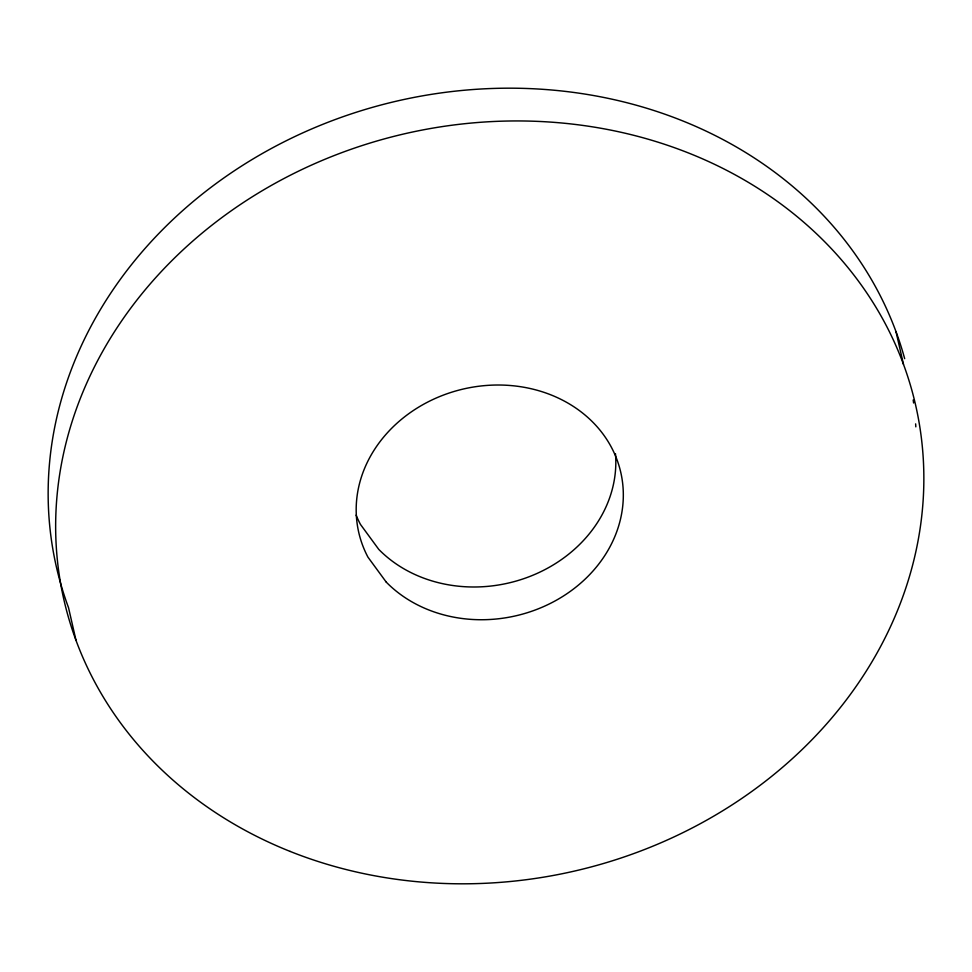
<?xml version="1.0" encoding="UTF-8"?>
<svg xmlns="http://www.w3.org/2000/svg" width="972" height="972" viewBox="0 0 972 972"><rect width="100%" height="100%" fill="white"/><g stroke="black" fill="none" stroke-linecap="round" stroke-linejoin="round"><path stroke-width="1.46" d="M895.99 331.598L903.486 364.354M76.01 640.402L68.514 607.646A436.829 378.302 -12.9 0 1 366.48 109.095A436.829 378.302 -12.9 0 1 904.677 358.668M913.182 400.002A436.829 378.302 -12.9 0 1 913.595 402.991M915.636 423.877A436.829 378.302 -12.9 0 1 915.818 426.854M615.458 453.669A134.415 116.397 -12.9 0 1 531.672 575.728A134.415 116.397 -12.9 0 1 378.752 549.374L360.43 524.37A134.415 116.397 -12.9 0 1 356.129 515.136M386.248 582.119L367.926 557.114A134.415 116.397 -12.9 0 1 491.601 385.155A134.415 116.397 -12.9 0 1 610.015 546.714A134.415 116.397 -12.9 0 1 386.248 582.119M290.106 851.411A436.829 378.302 -12.9 0 0 923.4 461.093A436.829 378.302 -12.9 0 0 255.745 194.631A436.829 378.302 -12.9 0 0 290.106 851.411"/></g></svg>
